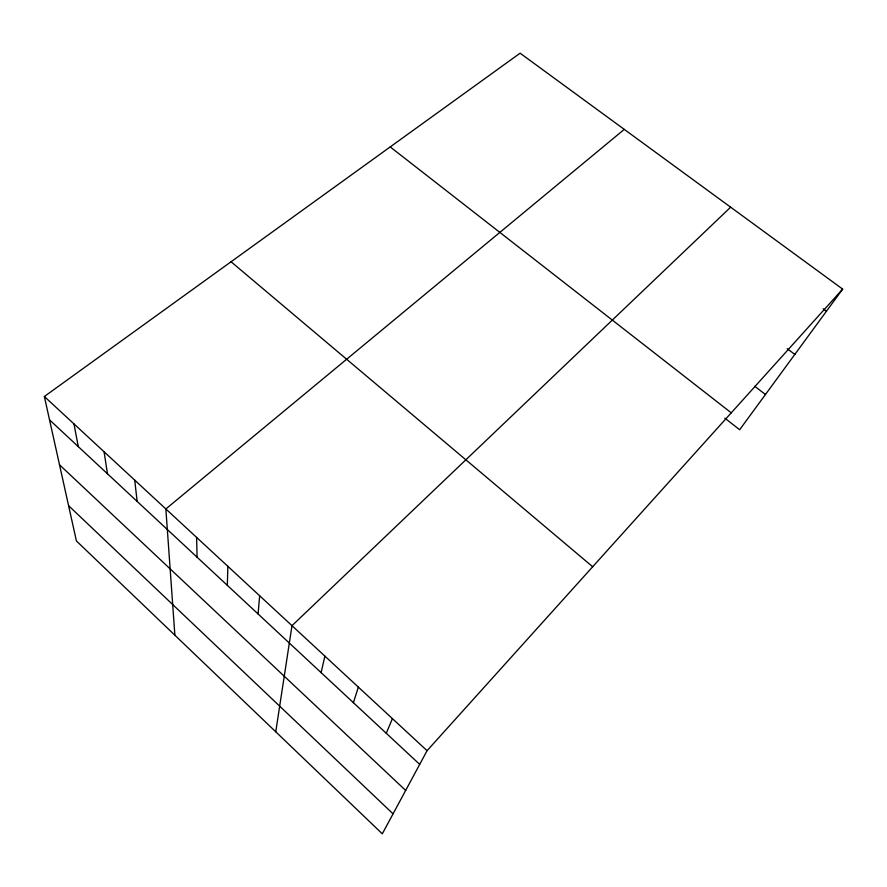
<?xml version="1.0" encoding="UTF-8"?>
<svg xmlns="http://www.w3.org/2000/svg" width="887" height="887" viewBox="0 0 887 887"><rect width="100%" height="100%" fill="white"/><g stroke="black" fill="none" stroke-linecap="round" stroke-linejoin="round"><path stroke-width="1.33" d="M227.338 585.353L227.859 566.338M258.084 613.959L259.647 595.754M275.757 731.797L291.989 625.679L730.655 207.192M321.105 672.623L324.886 656.125M353.414 702.692L358.348 687.103M386.277 733.272L392.409 718.614M842.65 289.107L427.068 750.69L382.308 833.813L76.415 540.937L44.35 396.5L520.104 53.187L842.65 289.107L739.658 429.729L724.801 418.11M624.271 129.38L165.858 508.95L174.883 635.214M823.136 308.765L826.451 311.215M787.201 348.669L794.819 354.412M754.748 386.266L765.459 394.504M390.213 146.92L731.254 412.832M231.063 261.765L592.671 566.76M44.35 396.5L427.068 750.69M49.539 419.873L419.695 764.383M59.518 464.81L405.669 790.428M68.587 505.679L393.063 813.834M73.965 423.908L78.278 446.616M104.089 451.782L107.471 473.791M134.713 480.122L137.152 501.421M196.604 537.4L197.091 557.191"/></g></svg>
